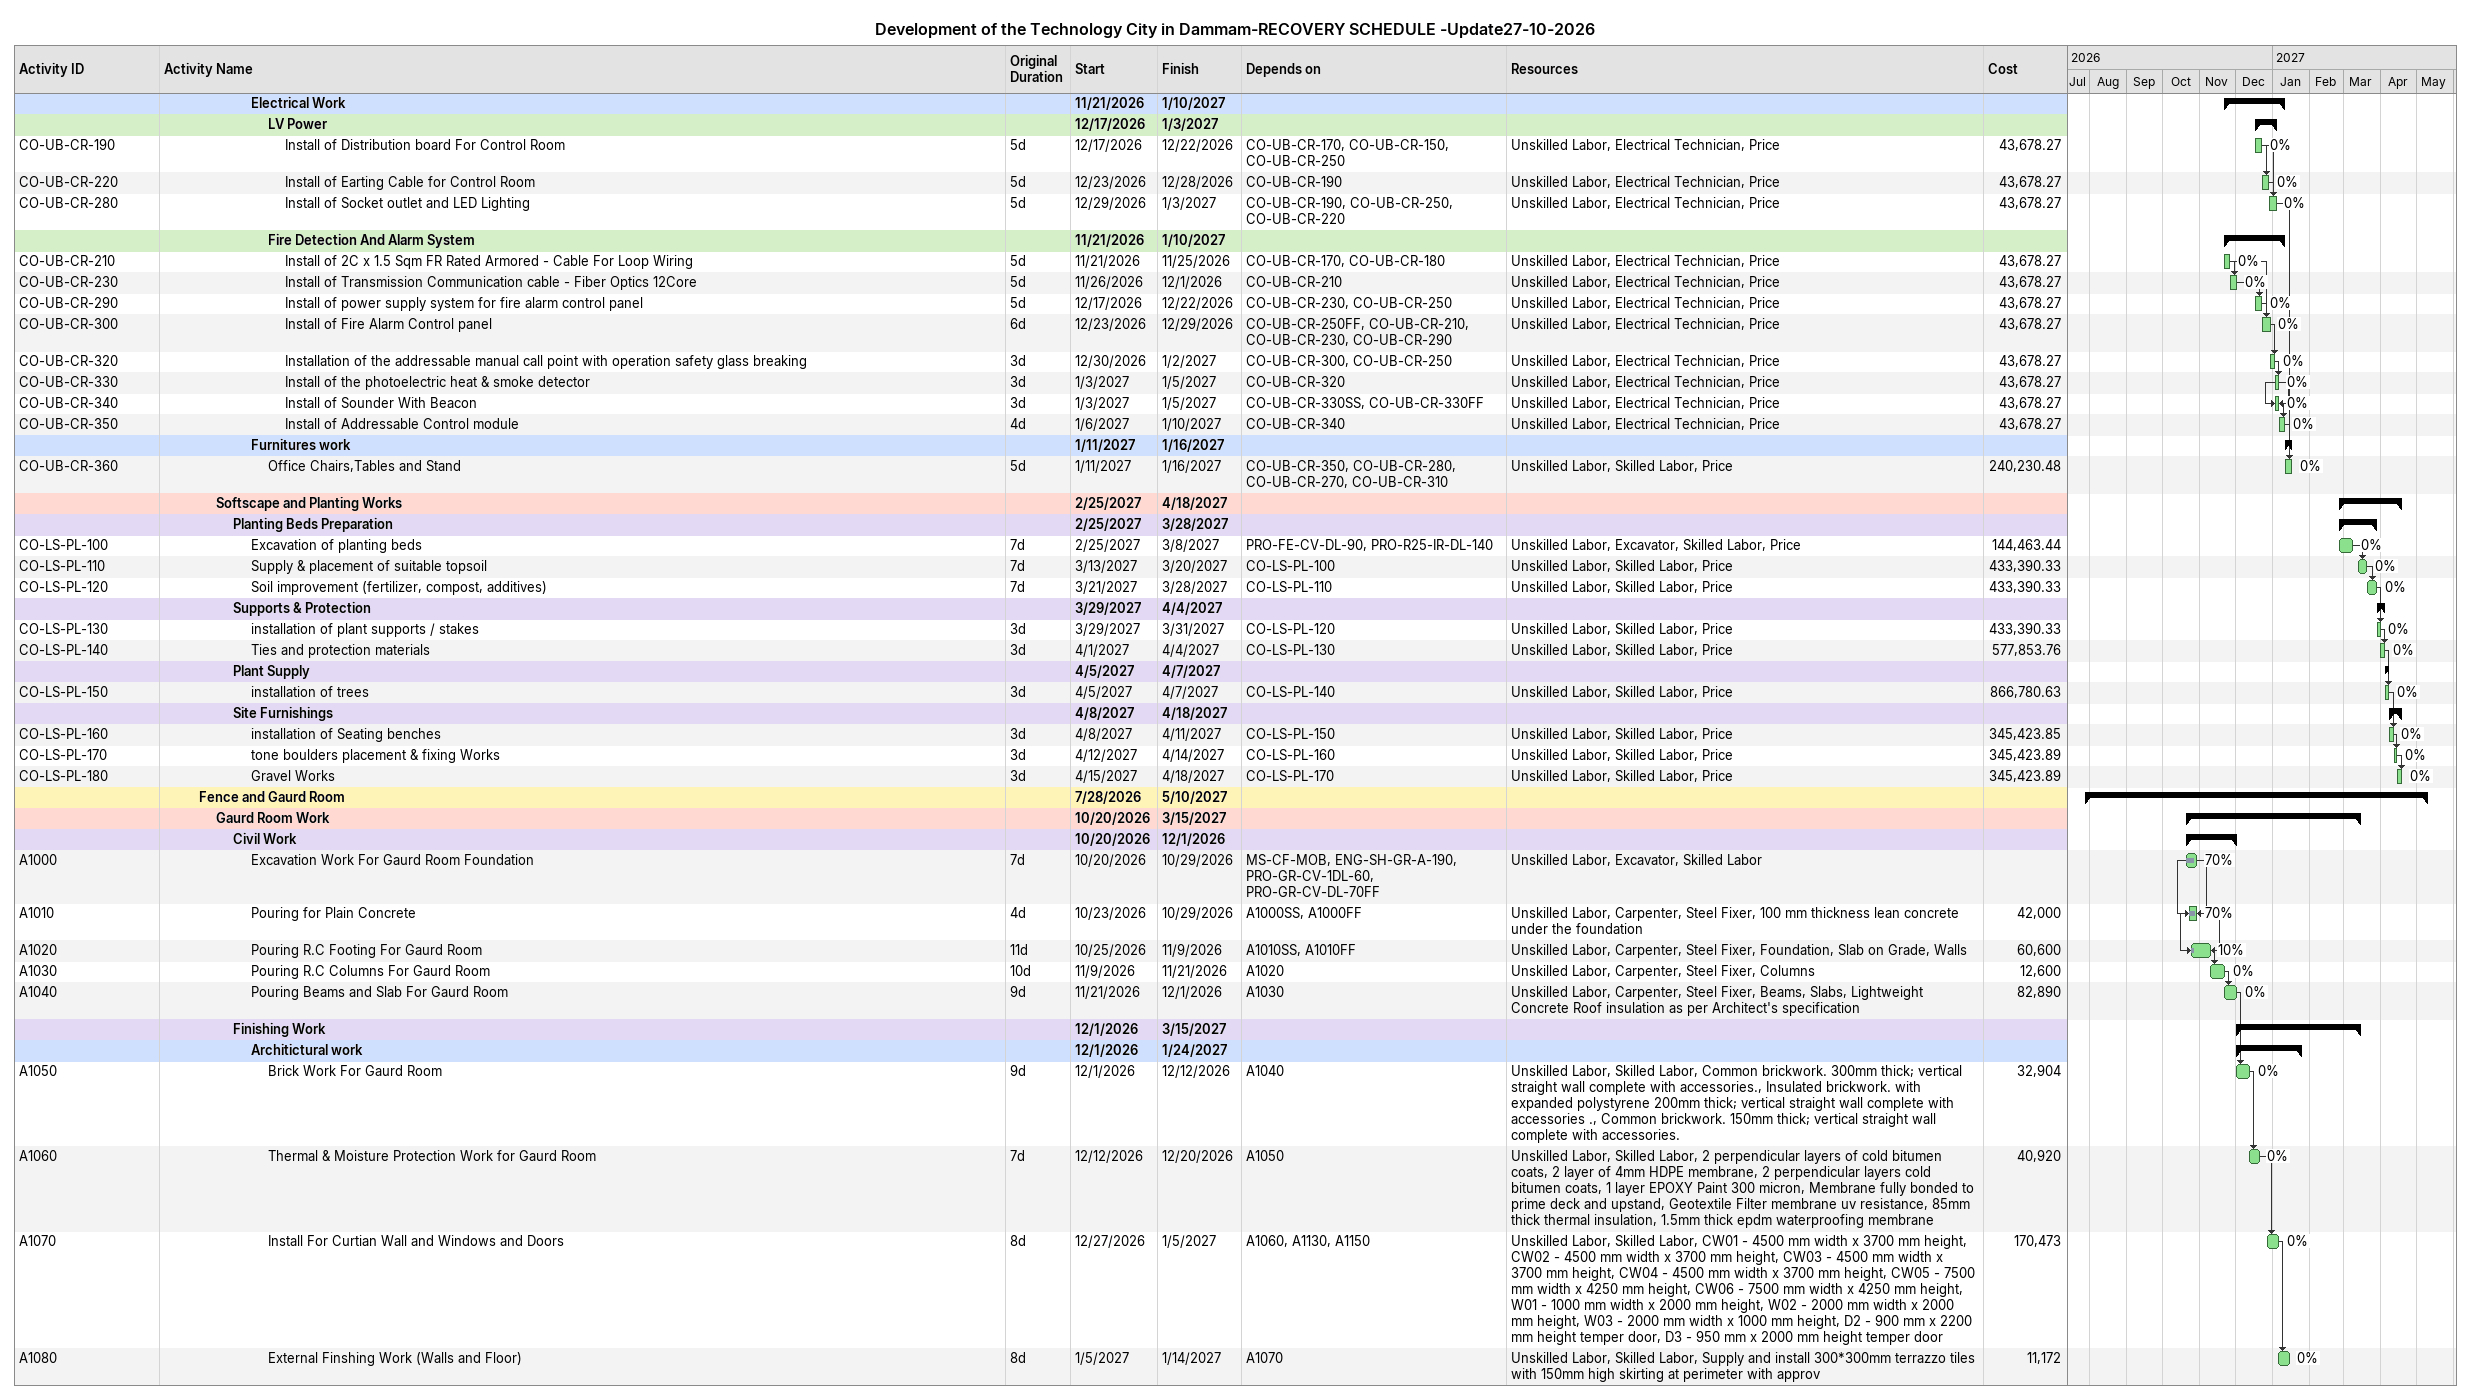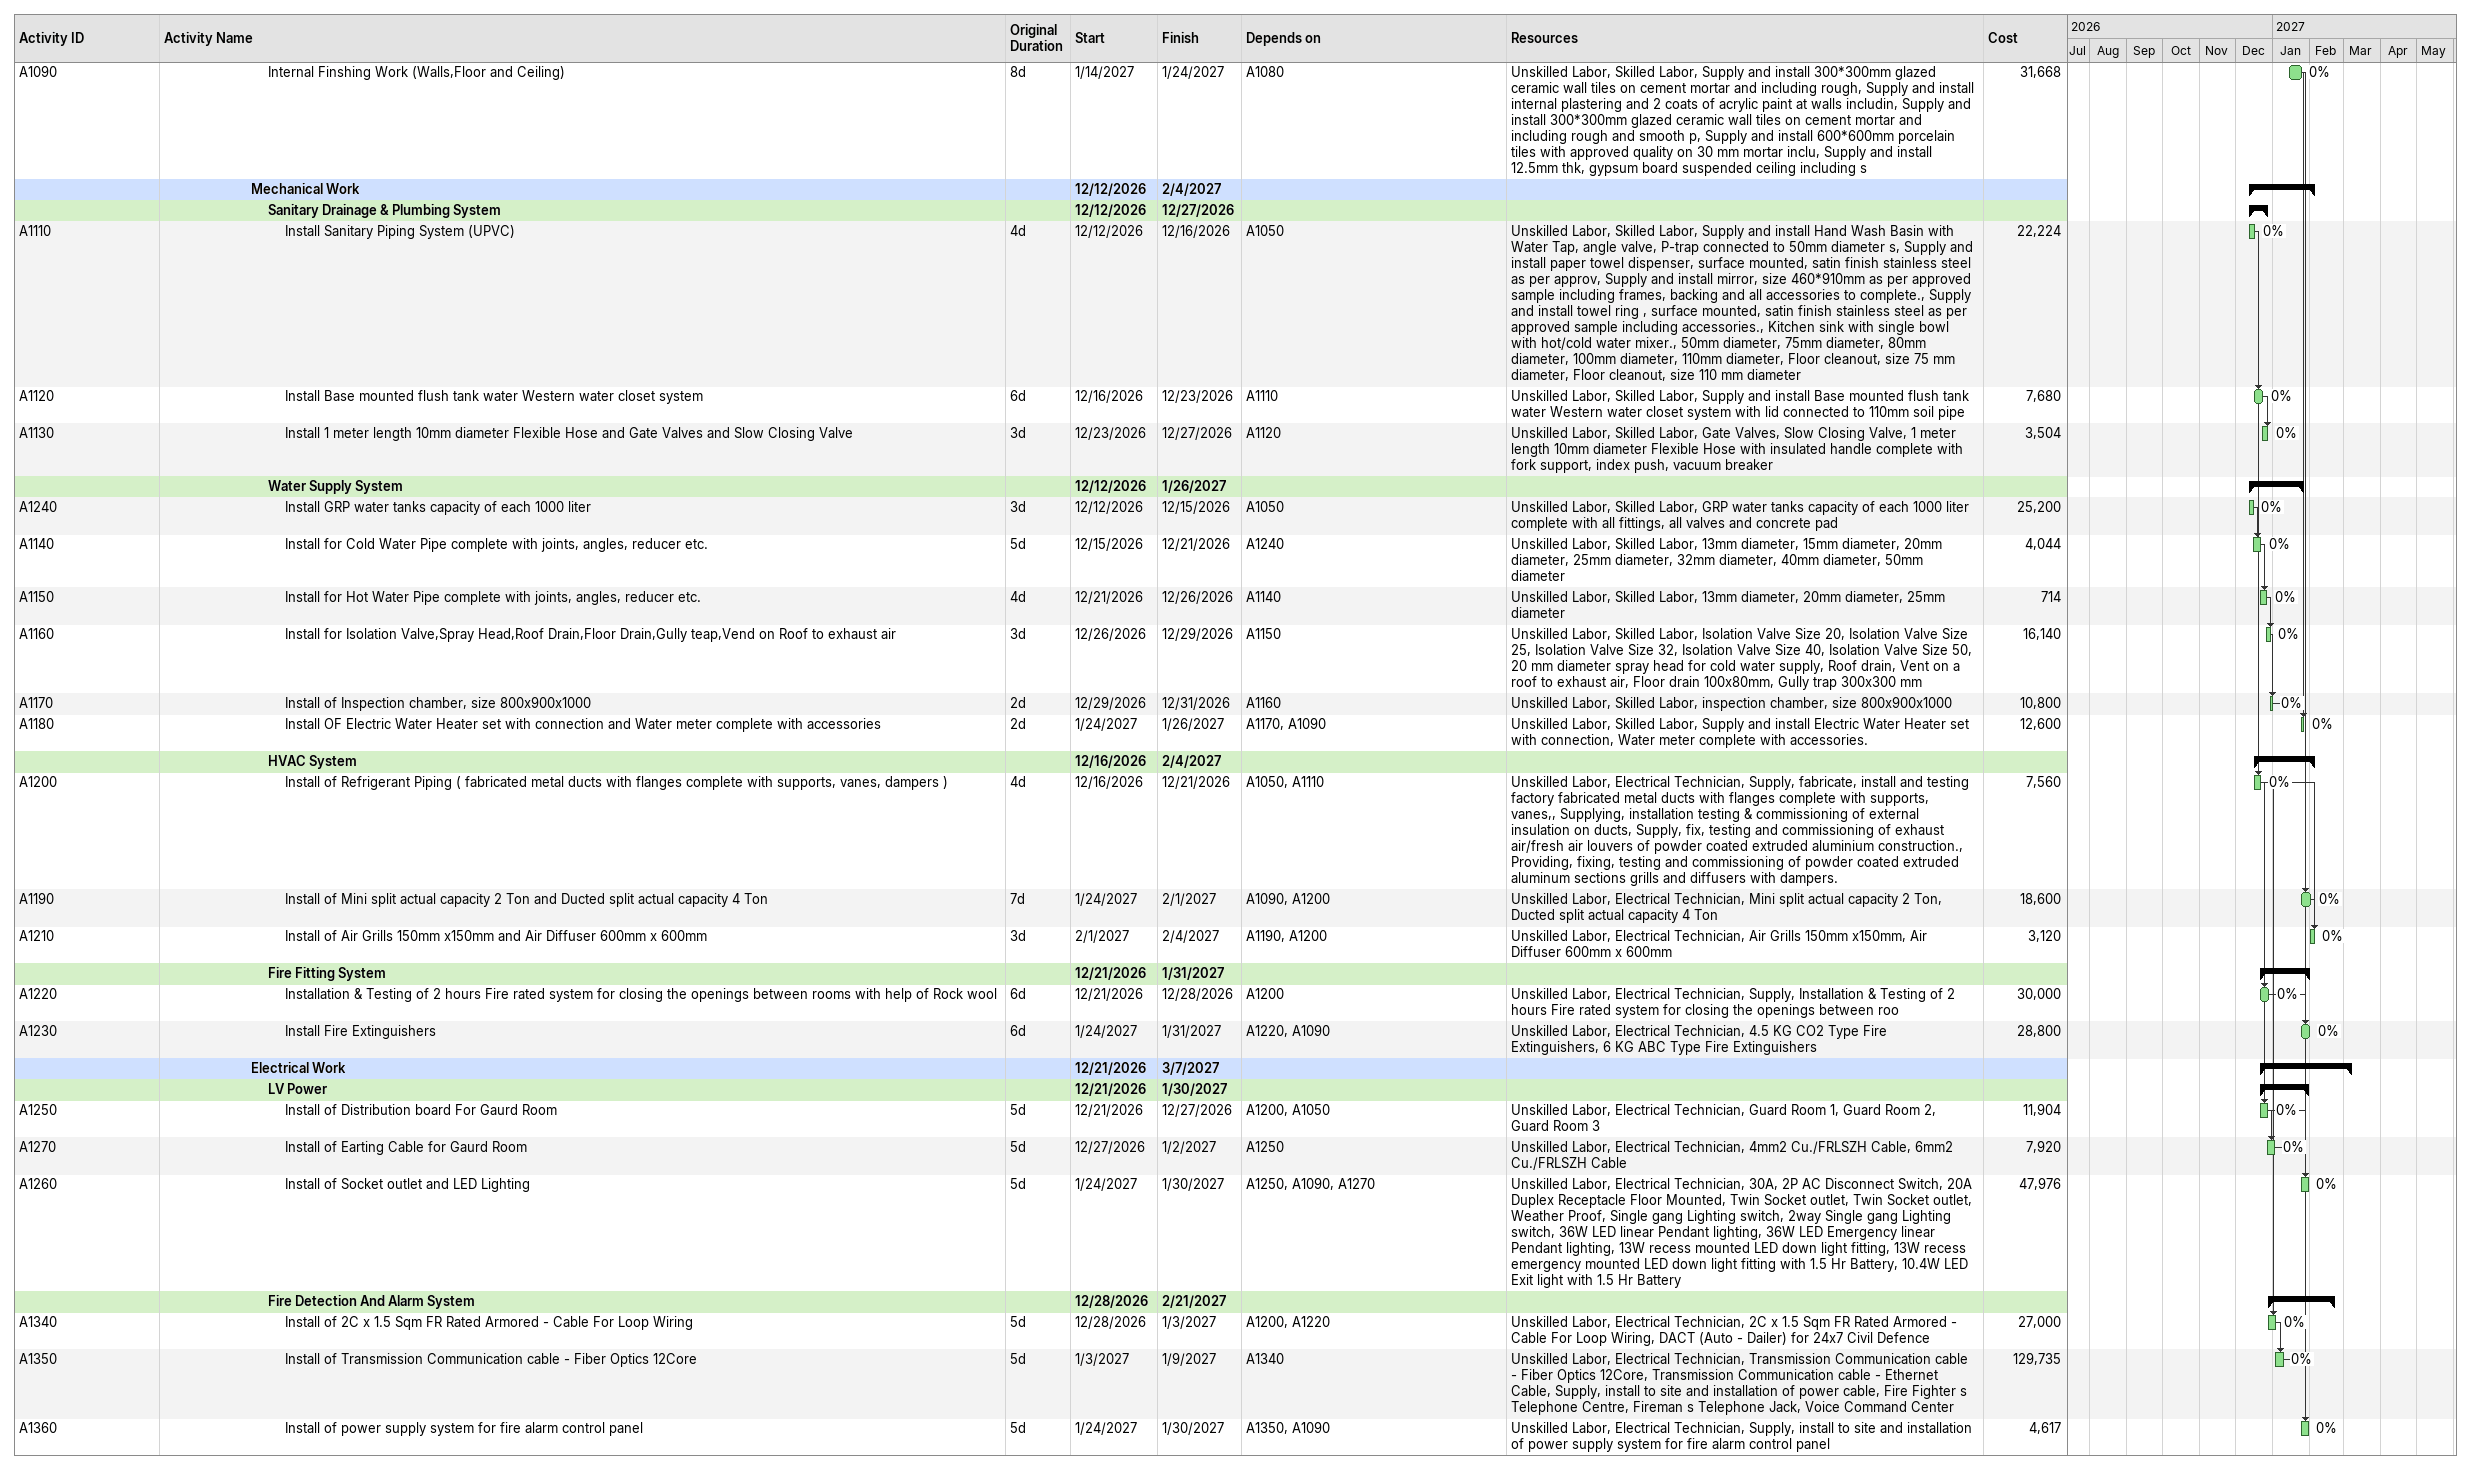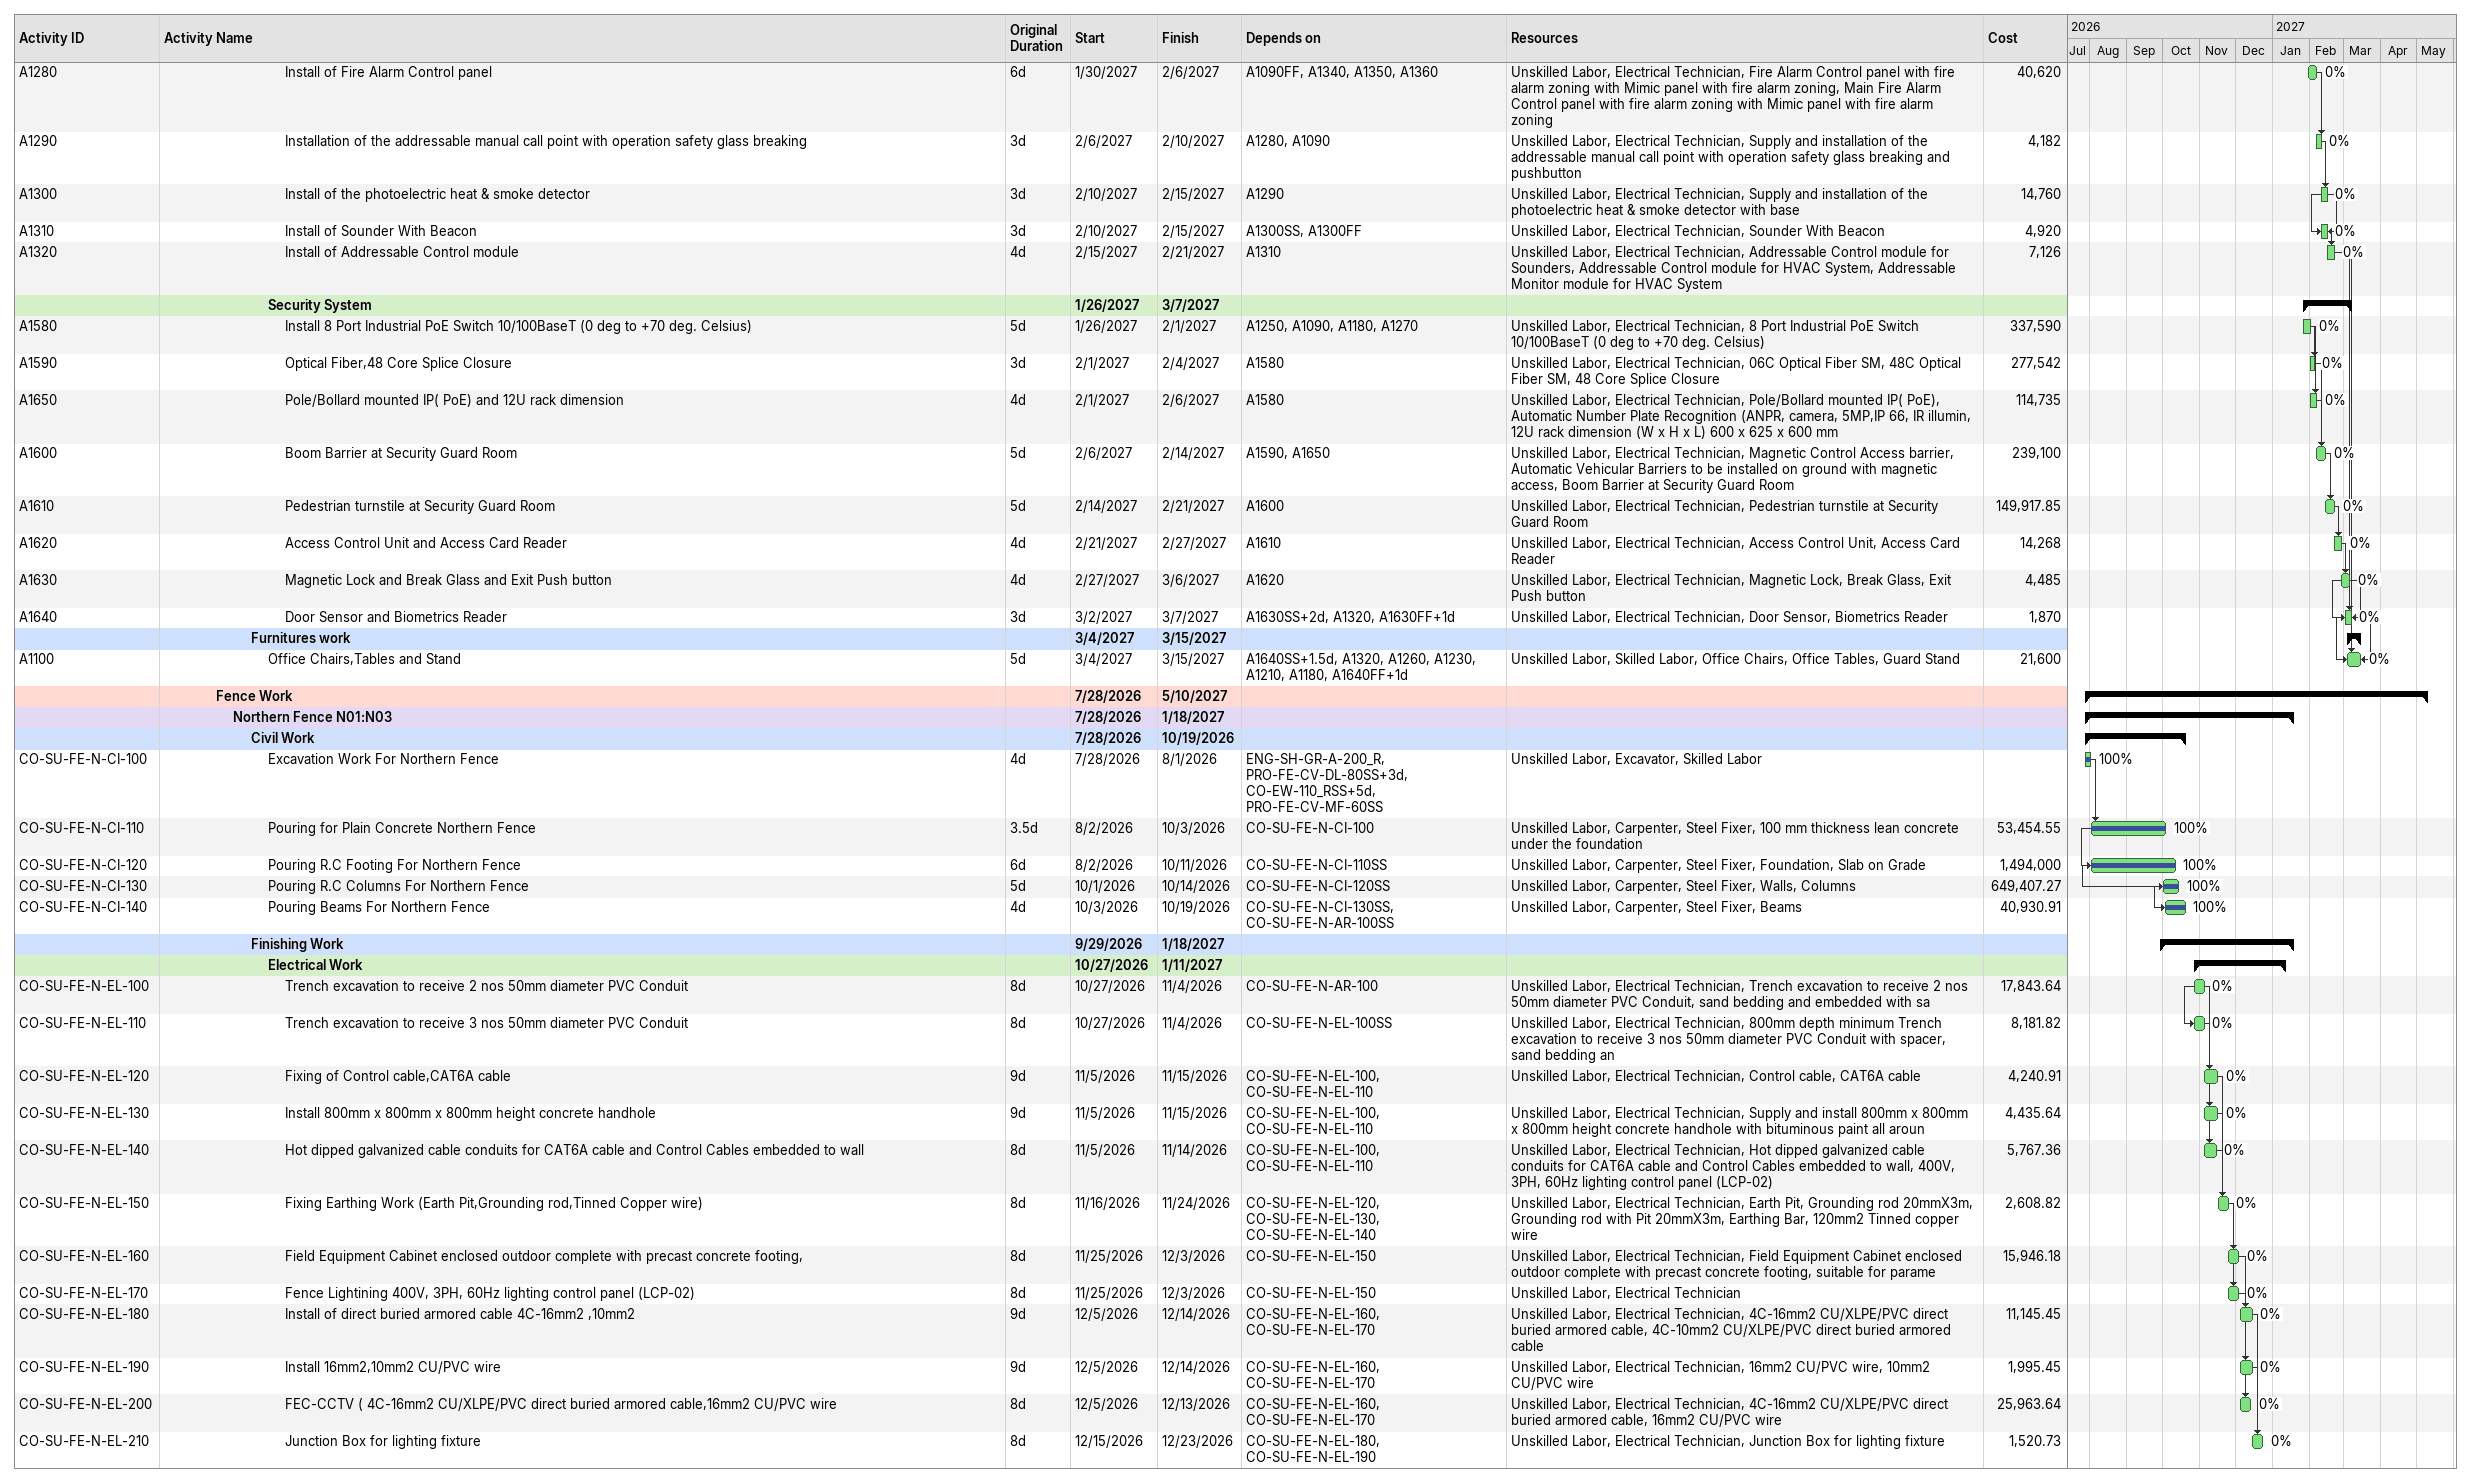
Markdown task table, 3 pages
Development of the Technology City in Dammam-RECOVERY SCHEDULE -Update27-10-2026

| ID | Level | Task | Original duration | Start | Finish | Predecessors | Resources | % complete | Cost |
|---|---|---|---|---|---|---|---|---|---|
|  | 6 | **Electrical Work** |  | 2026-11-21 | 2027-01-10 |  |  |  |  |
|  | 7 | **LV Power** |  | 2026-12-17 | 2027-01-03 |  |  |  |  |
| CO-UB-CR-190 | 8 | Install of Distribution board For Control Room | 5d | 2026-12-17 | 2026-12-22 | CO-UB-CR-170, CO-UB-CR-150, CO-UB-CR-250 | Unskilled Labor, Electrical Technician, Price | 0 | 43678.27 |
| CO-UB-CR-220 | 8 | Install of Earting Cable for Control Room | 5d | 2026-12-23 | 2026-12-28 | CO-UB-CR-190 | Unskilled Labor, Electrical Technician, Price | 0 | 43678.27 |
| CO-UB-CR-280 | 8 | Install of Socket outlet and LED Lighting | 5d | 2026-12-29 | 2027-01-03 | CO-UB-CR-190, CO-UB-CR-250, CO-UB-CR-220 | Unskilled Labor, Electrical Technician, Price | 0 | 43678.27 |
|  | 7 | **Fire Detection And Alarm System** |  | 2026-11-21 | 2027-01-10 |  |  |  |  |
| CO-UB-CR-210 | 8 | Install of 2C x 1.5 Sqm FR Rated Armored - Cable For Loop Wiring | 5d | 2026-11-21 | 2026-11-25 | CO-UB-CR-170, CO-UB-CR-180 | Unskilled Labor, Electrical Technician, Price | 0 | 43678.27 |
| CO-UB-CR-230 | 8 | Install of Transmission Communication cable - Fiber Optics 12Core | 5d | 2026-11-26 | 2026-12-01 | CO-UB-CR-210 | Unskilled Labor, Electrical Technician, Price | 0 | 43678.27 |
| CO-UB-CR-290 | 8 | Install of power supply system for fire alarm control panel | 5d | 2026-12-17 | 2026-12-22 | CO-UB-CR-230, CO-UB-CR-250 | Unskilled Labor, Electrical Technician, Price | 0 | 43678.27 |
| CO-UB-CR-300 | 8 | Install of Fire Alarm Control panel | 6d | 2026-12-23 | 2026-12-29 | CO-UB-CR-250FF, CO-UB-CR-210, CO-UB-CR-230, CO-UB-CR-290 | Unskilled Labor, Electrical Technician, Price | 0 | 43678.27 |
| CO-UB-CR-320 | 8 | Installation of the addressable manual call point with operation safety glass breaking | 3d | 2026-12-30 | 2027-01-02 | CO-UB-CR-300, CO-UB-CR-250 | Unskilled Labor, Electrical Technician, Price | 0 | 43678.27 |
| CO-UB-CR-330 | 8 | Install of the photoelectric heat & smoke detector | 3d | 2027-01-03 | 2027-01-05 | CO-UB-CR-320 | Unskilled Labor, Electrical Technician, Price | 0 | 43678.27 |
| CO-UB-CR-340 | 8 | Install of Sounder With Beacon | 3d | 2027-01-03 | 2027-01-05 | CO-UB-CR-330SS, CO-UB-CR-330FF | Unskilled Labor, Electrical Technician, Price | 0 | 43678.27 |
| CO-UB-CR-350 | 8 | Install of Addressable Control module | 4d | 2027-01-06 | 2027-01-10 | CO-UB-CR-340 | Unskilled Labor, Electrical Technician, Price | 0 | 43678.27 |
|  | 6 | **Furnitures work** |  | 2027-01-11 | 2027-01-16 |  |  |  |  |
| CO-UB-CR-360 | 7 | Office Chairs,Tables and Stand | 5d | 2027-01-11 | 2027-01-16 | CO-UB-CR-350, CO-UB-CR-280, CO-UB-CR-270, CO-UB-CR-310 | Unskilled Labor, Skilled Labor, Price | 0 | 240230.48 |
|  | 4 | **Softscape and Planting Works** |  | 2027-02-25 | 2027-04-18 |  |  |  |  |
|  | 5 | **Planting Beds Preparation** |  | 2027-02-25 | 2027-03-28 |  |  |  |  |
| CO-LS-PL-100 | 6 | Excavation of planting beds | 7d | 2027-02-25 | 2027-03-08 | PRO-FE-CV-DL-90, PRO-R25-IR-DL-140 | Unskilled Labor, Excavator, Skilled Labor, Price | 0 | 144463.44 |
| CO-LS-PL-110 | 6 | Supply & placement of suitable topsoil | 7d | 2027-03-13 | 2027-03-20 | CO-LS-PL-100 | Unskilled Labor, Skilled Labor, Price | 0 | 433390.33 |
| CO-LS-PL-120 | 6 | Soil improvement (fertilizer, compost, additives) | 7d | 2027-03-21 | 2027-03-28 | CO-LS-PL-110 | Unskilled Labor, Skilled Labor, Price | 0 | 433390.33 |
|  | 5 | **Supports & Protection** |  | 2027-03-29 | 2027-04-04 |  |  |  |  |
| CO-LS-PL-130 | 6 | installation of plant supports / stakes | 3d | 2027-03-29 | 2027-03-31 | CO-LS-PL-120 | Unskilled Labor, Skilled Labor, Price | 0 | 433390.33 |
| CO-LS-PL-140 | 6 | Ties and protection materials | 3d | 2027-04-01 | 2027-04-04 | CO-LS-PL-130 | Unskilled Labor, Skilled Labor, Price | 0 | 577853.76 |
|  | 5 | **Plant Supply** |  | 2027-04-05 | 2027-04-07 |  |  |  |  |
| CO-LS-PL-150 | 6 | installation of trees | 3d | 2027-04-05 | 2027-04-07 | CO-LS-PL-140 | Unskilled Labor, Skilled Labor, Price | 0 | 866780.63 |
|  | 5 | **Site Furnishings** |  | 2027-04-08 | 2027-04-18 |  |  |  |  |
| CO-LS-PL-160 | 6 | installation of Seating benches | 3d | 2027-04-08 | 2027-04-11 | CO-LS-PL-150 | Unskilled Labor, Skilled Labor, Price | 0 | 345423.85 |
| CO-LS-PL-170 | 6 | tone boulders placement & fixing Works | 3d | 2027-04-12 | 2027-04-14 | CO-LS-PL-160 | Unskilled Labor, Skilled Labor, Price | 0 | 345423.89 |
| CO-LS-PL-180 | 6 | Gravel Works | 3d | 2027-04-15 | 2027-04-18 | CO-LS-PL-170 | Unskilled Labor, Skilled Labor, Price | 0 | 345423.89 |
|  | 3 | **Fence and Gaurd Room** |  | 2026-07-28 | 2027-05-10 |  |  |  |  |
|  | 4 | **Gaurd Room Work** |  | 2026-10-20 | 2027-03-15 |  |  |  |  |
|  | 5 | **Civil Work** |  | 2026-10-20 | 2026-12-01 |  |  |  |  |
| A1000 | 6 | Excavation Work For Gaurd Room Foundation | 7d | 2026-10-20 | 2026-10-29 | MS-CF-MOB, ENG-SH-GR-A-190, PRO-GR-CV-1DL-60, PRO-GR-CV-DL-70FF | Unskilled Labor, Excavator, Skilled Labor | 70 |  |
| A1010 | 6 | Pouring for Plain Concrete | 4d | 2026-10-23 | 2026-10-29 | A1000SS, A1000FF | Unskilled Labor, Carpenter, Steel Fixer, 100 mm thickness lean concrete under the foundation | 70 | 42000 |
| A1020 | 6 | Pouring R.C Footing For Gaurd Room | 11d | 2026-10-25 | 2026-11-09 | A1010SS, A1010FF | Unskilled Labor, Carpenter, Steel Fixer, Foundation, Slab on Grade, Walls | 10 | 60600 |
| A1030 | 6 | Pouring R.C Columns For Gaurd Room | 10d | 2026-11-09 | 2026-11-21 | A1020 | Unskilled Labor, Carpenter, Steel Fixer, Columns | 0 | 12600 |
| A1040 | 6 | Pouring Beams and Slab For Gaurd Room | 9d | 2026-11-21 | 2026-12-01 | A1030 | Unskilled Labor, Carpenter, Steel Fixer, Beams, Slabs, Lightweight Concrete Roof insulation as per Architect's specification | 0 | 82890 |
|  | 5 | **Finishing Work** |  | 2026-12-01 | 2027-03-15 |  |  |  |  |
|  | 6 | **Architictural work** |  | 2026-12-01 | 2027-01-24 |  |  |  |  |
| A1050 | 7 | Brick Work For Gaurd Room | 9d | 2026-12-01 | 2026-12-12 | A1040 | Unskilled Labor, Skilled Labor, Common brickwork. 300mm thick; vertical straight wall complete with accessories., Insulated brickwork. with expanded polystyrene 200mm thick; vertical straight wall complete with accessories ., Common brickwork. 150mm thick; vertical straight wall complete with accessories. | 0 | 32904 |
| A1060 | 7 | Thermal & Moisture Protection Work for Gaurd Room | 7d | 2026-12-12 | 2026-12-20 | A1050 | Unskilled Labor, Skilled Labor, 2 perpendicular layers of cold bitumen coats, 2 layer of 4mm HDPE membrane, 2 perpendicular layers cold bitumen coats, 1 layer EPOXY Paint 300 micron, Membrane fully bonded to prime deck and upstand, Geotextile Filter membrane uv resistance, 85mm thick thermal insulation, 1.5mm thick epdm waterproofing membrane | 0 | 40920 |
| A1070 | 7 | Install For Curtian Wall and Windows and Doors | 8d | 2026-12-27 | 2027-01-05 | A1060, A1130, A1150 | Unskilled Labor, Skilled Labor, CW01 - 4500 mm width x 3700 mm height, CW02 - 4500 mm width x 3700 mm height, CW03 - 4500 mm width x 3700 mm height, CW04 - 4500 mm width x 3700 mm height, CW05 - 7500 mm width x 4250 mm height, CW06 - 7500 mm width x 4250 mm height, W01 - 1000 mm width x 2000 mm height, W02 - 2000 mm width x 2000 mm height, W03 - 2000 mm width x 1000 mm height, D2 - 900 mm x 2200 mm height temper door, D3 - 950 mm x 2000 mm height temper door | 0 | 170473 |
| A1080 | 7 | External Finshing Work (Walls and Floor) | 8d | 2027-01-05 | 2027-01-14 | A1070 | Unskilled Labor, Skilled Labor, Supply and install 300*300mm terrazzo tiles with 150mm high skirting at perimeter with approv | 0 | 11172 |
| A1090 | 7 | Internal Finshing Work (Walls,Floor and Ceiling) | 8d | 2027-01-14 | 2027-01-24 | A1080 | Unskilled Labor, Skilled Labor, Supply and install 300*300mm glazed ceramic wall tiles on cement mortar and including rough, Supply and install internal plastering and 2 coats of acrylic paint at walls includin, Supply and install 300*300mm glazed ceramic wall tiles on cement mortar and including rough and smooth p, Supply and install 600*600mm porcelain tiles with approved quality on 30 mm mortar inclu, Supply and install 12.5mm thk, gypsum board suspended ceiling including s | 0 | 31668 |
|  | 6 | **Mechanical Work** |  | 2026-12-12 | 2027-02-04 |  |  |  |  |
|  | 7 | **Sanitary Drainage & Plumbing System** |  | 2026-12-12 | 2026-12-27 |  |  |  |  |
| A1110 | 8 | Install Sanitary Piping System (UPVC) | 4d | 2026-12-12 | 2026-12-16 | A1050 | Unskilled Labor, Skilled Labor, Supply and install Hand Wash Basin with Water Tap, angle valve, P-trap connected to 50mm diameter s, Supply and install paper towel dispenser, surface mounted, satin finish stainless steel as per approv, Supply and install mirror, size 460*910mm as per approved sample including frames, backing and all accessories to complete., Supply and install towel ring , surface mounted, satin finish stainless steel as per approved sample including accessories., Kitchen sink with single bowl with hot/cold water mixer., 50mm diameter, 75mm diameter, 80mm diameter, 100mm diameter, 110mm diameter, Floor cleanout, size 75 mm diameter, Floor cleanout, size 110 mm diameter | 0 | 22224 |
| A1120 | 8 | Install Base mounted flush tank water Western water closet system | 6d | 2026-12-16 | 2026-12-23 | A1110 | Unskilled Labor, Skilled Labor, Supply and install Base mounted flush tank water Western water closet system with lid connected to 110mm soil pipe | 0 | 7680 |
| A1130 | 8 | Install 1 meter length 10mm diameter Flexible Hose and Gate Valves and Slow Closing Valve | 3d | 2026-12-23 | 2026-12-27 | A1120 | Unskilled Labor, Skilled Labor, Gate Valves, Slow Closing Valve, 1 meter length 10mm diameter Flexible Hose with insulated handle complete with fork support, index push, vacuum breaker | 0 | 3504 |
|  | 7 | **Water Supply System** |  | 2026-12-12 | 2027-01-26 |  |  |  |  |
| A1240 | 8 | Install GRP water tanks capacity of each 1000 liter | 3d | 2026-12-12 | 2026-12-15 | A1050 | Unskilled Labor, Skilled Labor, GRP water tanks capacity of each 1000 liter complete with all fittings, all valves and concrete pad | 0 | 25200 |
| A1140 | 8 | Install for Cold Water Pipe complete with joints, angles, reducer etc. | 5d | 2026-12-15 | 2026-12-21 | A1240 | Unskilled Labor, Skilled Labor, 13mm diameter, 15mm diameter, 20mm diameter, 25mm diameter, 32mm diameter, 40mm diameter, 50mm diameter | 0 | 4044 |
| A1150 | 8 | Install for Hot Water Pipe complete with joints, angles, reducer etc. | 4d | 2026-12-21 | 2026-12-26 | A1140 | Unskilled Labor, Skilled Labor, 13mm diameter, 20mm diameter, 25mm diameter | 0 | 714 |
| A1160 | 8 | Install for Isolation Valve,Spray Head,Roof Drain,Floor Drain,Gully teap,Vend on Roof to exhaust air | 3d | 2026-12-26 | 2026-12-29 | A1150 | Unskilled Labor, Skilled Labor, Isolation Valve Size 20, Isolation Valve Size 25, Isolation Valve Size 32, Isolation Valve Size 40, Isolation Valve Size 50, 20 mm diameter spray head for cold water supply, Roof drain, Vent on a roof to exhaust air, Floor drain 100x80mm, Gully trap 300x300 mm | 0 | 16140 |
| A1170 | 8 | Install of Inspection chamber, size 800x900x1000 | 2d | 2026-12-29 | 2026-12-31 | A1160 | Unskilled Labor, Skilled Labor, inspection chamber, size 800x900x1000 | 0 | 10800 |
| A1180 | 8 | Install OF Electric Water Heater set with connection and Water meter complete with accessories | 2d | 2027-01-24 | 2027-01-26 | A1170, A1090 | Unskilled Labor, Skilled Labor, Supply and install Electric Water Heater set with connection, Water meter complete with accessories. | 0 | 12600 |
|  | 7 | **HVAC System** |  | 2026-12-16 | 2027-02-04 |  |  |  |  |
| A1200 | 8 | Install of Refrigerant Piping ( fabricated metal ducts with flanges complete with supports, vanes, dampers ) | 4d | 2026-12-16 | 2026-12-21 | A1050, A1110 | Unskilled Labor, Electrical Technician, Supply, fabricate, install and testing factory fabricated metal ducts with flanges complete with supports, vanes,, Supplying, installation testing & commissioning of external insulation on ducts, Supply, fix, testing and commissioning of exhaust air/fresh air louvers of powder coated extruded aluminium construction., Providing, fixing, testing and commissioning of powder coated extruded aluminum sections grills and diffusers with dampers. | 0 | 7560 |
| A1190 | 8 | Install of Mini split actual capacity 2 Ton and Ducted split actual capacity 4 Ton | 7d | 2027-01-24 | 2027-02-01 | A1090, A1200 | Unskilled Labor, Electrical Technician, Mini split actual capacity 2 Ton, Ducted split actual capacity 4 Ton | 0 | 18600 |
| A1210 | 8 | Install of Air Grills 150mm x150mm and Air Diffuser 600mm x 600mm | 3d | 2027-02-01 | 2027-02-04 | A1190, A1200 | Unskilled Labor, Electrical Technician, Air Grills 150mm x150mm, Air Diffuser 600mm x 600mm | 0 | 3120 |
|  | 7 | **Fire Fitting System** |  | 2026-12-21 | 2027-01-31 |  |  |  |  |
| A1220 | 8 | Installation & Testing of 2 hours Fire rated system for closing the openings between rooms with help of Rock wool | 6d | 2026-12-21 | 2026-12-28 | A1200 | Unskilled Labor, Electrical Technician, Supply, Installation & Testing of 2 hours Fire rated system for closing the openings between roo | 0 | 30000 |
| A1230 | 8 | Install Fire Extinguishers | 6d | 2027-01-24 | 2027-01-31 | A1220, A1090 | Unskilled Labor, Electrical Technician, 4.5 KG CO2 Type Fire Extinguishers, 6 KG ABC Type Fire Extinguishers | 0 | 28800 |
|  | 6 | **Electrical Work** |  | 2026-12-21 | 2027-03-07 |  |  |  |  |
|  | 7 | **LV Power** |  | 2026-12-21 | 2027-01-30 |  |  |  |  |
| A1250 | 8 | Install of Distribution board For Gaurd Room | 5d | 2026-12-21 | 2026-12-27 | A1200, A1050 | Unskilled Labor, Electrical Technician, Guard Room 1, Guard Room 2, Guard Room 3 | 0 | 11904 |
| A1270 | 8 | Install of Earting Cable for Gaurd Room | 5d | 2026-12-27 | 2027-01-02 | A1250 | Unskilled Labor, Electrical Technician, 4mm2 Cu./FRLSZH Cable, 6mm2 Cu./FRLSZH Cable | 0 | 7920 |
| A1260 | 8 | Install of Socket outlet and LED Lighting | 5d | 2027-01-24 | 2027-01-30 | A1250, A1090, A1270 | Unskilled Labor, Electrical Technician, 30A, 2P AC Disconnect Switch, 20A Duplex Receptacle Floor Mounted, Twin Socket outlet, Twin Socket outlet, Weather Proof, Single gang Lighting switch, 2way Single gang Lighting switch, 36W LED linear Pendant lighting, 36W LED Emergency linear Pendant lighting, 13W recess mounted LED down light fitting, 13W recess emergency mounted LED down light fitting with 1.5 Hr Battery, 10.4W LED Exit light with 1.5 Hr Battery | 0 | 47976 |
|  | 7 | **Fire Detection And Alarm System** |  | 2026-12-28 | 2027-02-21 |  |  |  |  |
| A1340 | 8 | Install of 2C x 1.5 Sqm FR Rated Armored - Cable For Loop Wiring | 5d | 2026-12-28 | 2027-01-03 | A1200, A1220 | Unskilled Labor, Electrical Technician, 2C x 1.5 Sqm FR Rated Armored - Cable For Loop Wiring, DACT (Auto - Dailer) for 24x7 Civil Defence | 0 | 27000 |
| A1350 | 8 | Install of Transmission Communication cable - Fiber Optics 12Core | 5d | 2027-01-03 | 2027-01-09 | A1340 | Unskilled Labor, Electrical Technician, Transmission Communication cable - Fiber Optics 12Core, Transmission Communication cable - Ethernet Cable, Supply, install to site and installation of power cable, Fire Fighter s Telephone Centre, Fireman s Telephone Jack, Voice Command Center | 0 | 129735 |
| A1360 | 8 | Install of power supply system for fire alarm control panel | 5d | 2027-01-24 | 2027-01-30 | A1350, A1090 | Unskilled Labor, Electrical Technician, Supply, install to site and installation of power supply system for fire alarm control panel | 0 | 4617 |
| A1280 | 8 | Install of Fire Alarm Control panel | 6d | 2027-01-30 | 2027-02-06 | A1090FF, A1340, A1350, A1360 | Unskilled Labor, Electrical Technician, Fire Alarm Control panel with fire alarm zoning with Mimic panel with fire alarm zoning, Main Fire Alarm Control panel with fire alarm zoning with Mimic panel with fire alarm zoning | 0 | 40620 |
| A1290 | 8 | Installation of the addressable manual call point with operation safety glass breaking | 3d | 2027-02-06 | 2027-02-10 | A1280, A1090 | Unskilled Labor, Electrical Technician, Supply and installation of the addressable manual call point with operation safety glass breaking and pushbutton | 0 | 4182 |
| A1300 | 8 | Install of the photoelectric heat & smoke detector | 3d | 2027-02-10 | 2027-02-15 | A1290 | Unskilled Labor, Electrical Technician, Supply and installation of the photoelectric heat & smoke detector with base | 0 | 14760 |
| A1310 | 8 | Install of Sounder With Beacon | 3d | 2027-02-10 | 2027-02-15 | A1300SS, A1300FF | Unskilled Labor, Electrical Technician, Sounder With Beacon | 0 | 4920 |
| A1320 | 8 | Install of Addressable Control module | 4d | 2027-02-15 | 2027-02-21 | A1310 | Unskilled Labor, Electrical Technician, Addressable Control module for Sounders, Addressable Control module for HVAC System, Addressable Monitor module for HVAC System | 0 | 7126 |
|  | 7 | **Security System** |  | 2027-01-26 | 2027-03-07 |  |  |  |  |
| A1580 | 8 | Install 8 Port Industrial PoE Switch 10/100BaseT (0 deg to +70 deg. Celsius) | 5d | 2027-01-26 | 2027-02-01 | A1250, A1090, A1180, A1270 | Unskilled Labor, Electrical Technician, 8 Port Industrial PoE Switch 10/100BaseT (0 deg to +70 deg. Celsius) | 0 | 337590 |
| A1590 | 8 | Optical Fiber,48 Core Splice Closure | 3d | 2027-02-01 | 2027-02-04 | A1580 | Unskilled Labor, Electrical Technician, 06C Optical Fiber SM, 48C Optical Fiber SM, 48 Core Splice Closure | 0 | 277542 |
| A1650 | 8 | Pole/Bollard mounted IP( PoE) and 12U rack dimension | 4d | 2027-02-01 | 2027-02-06 | A1580 | Unskilled Labor, Electrical Technician, Pole/Bollard mounted IP( PoE), Automatic Number Plate Recognition (ANPR, camera, 5MP,IP 66, IR illumin, 12U rack dimension (W x H x L) 600 x 625 x 600 mm | 0 | 114735 |
| A1600 | 8 | Boom Barrier at Security Guard Room | 5d | 2027-02-06 | 2027-02-14 | A1590, A1650 | Unskilled Labor, Electrical Technician, Magnetic Control Access barrier, Automatic Vehicular Barriers to be installed on ground with magnetic access, Boom Barrier at Security Guard Room | 0 | 239100 |
| A1610 | 8 | Pedestrian turnstile at Security Guard Room | 5d | 2027-02-14 | 2027-02-21 | A1600 | Unskilled Labor, Electrical Technician, Pedestrian turnstile at Security Guard Room | 0 | 149917.85 |
| A1620 | 8 | Access Control Unit and Access Card Reader | 4d | 2027-02-21 | 2027-02-27 | A1610 | Unskilled Labor, Electrical Technician, Access Control Unit, Access Card Reader | 0 | 14268 |
| A1630 | 8 | Magnetic Lock and Break Glass and Exit Push button | 4d | 2027-02-27 | 2027-03-06 | A1620 | Unskilled Labor, Electrical Technician, Magnetic Lock, Break Glass, Exit Push button | 0 | 4485 |
| A1640 | 8 | Door Sensor and Biometrics Reader | 3d | 2027-03-02 | 2027-03-07 | A1630SS+2d, A1320, A1630FF+1d | Unskilled Labor, Electrical Technician, Door Sensor, Biometrics Reader | 0 | 1870 |
|  | 6 | **Furnitures work** |  | 2027-03-04 | 2027-03-15 |  |  |  |  |
| A1100 | 7 | Office Chairs,Tables and Stand | 5d | 2027-03-04 | 2027-03-15 | A1640SS+1.5d, A1320, A1260, A1230, A1210, A1180, A1640FF+1d | Unskilled Labor, Skilled Labor, Office Chairs, Office Tables, Guard Stand | 0 | 21600 |
|  | 4 | **Fence Work** |  | 2026-07-28 | 2027-05-10 |  |  |  |  |
|  | 5 | **Northern Fence N01:N03** |  | 2026-07-28 | 2027-01-18 |  |  |  |  |
|  | 6 | **Civil Work** |  | 2026-07-28 | 2026-10-19 |  |  |  |  |
| CO-SU-FE-N-CI-100 | 7 | Excavation Work For Northern Fence | 4d | 2026-07-28 | 2026-08-01 | ENG-SH-GR-A-200_R, PRO-FE-CV-DL-80SS+3d, CO-EW-110_RSS+5d, PRO-FE-CV-MF-60SS | Unskilled Labor, Excavator, Skilled Labor | 100 |  |
| CO-SU-FE-N-CI-110 | 7 | Pouring for Plain Concrete Northern Fence | 3.5d | 2026-08-02 | 2026-10-03 | CO-SU-FE-N-CI-100 | Unskilled Labor, Carpenter, Steel Fixer, 100 mm thickness lean concrete under the foundation | 100 | 53454.55 |
| CO-SU-FE-N-CI-120 | 7 | Pouring R.C Footing For Northern Fence | 6d | 2026-08-02 | 2026-10-11 | CO-SU-FE-N-CI-110SS | Unskilled Labor, Carpenter, Steel Fixer, Foundation, Slab on Grade | 100 | 1494000 |
| CO-SU-FE-N-CI-130 | 7 | Pouring R.C Columns For Northern Fence | 5d | 2026-10-01 | 2026-10-14 | CO-SU-FE-N-CI-120SS | Unskilled Labor, Carpenter, Steel Fixer, Walls, Columns | 100 | 649407.27 |
| CO-SU-FE-N-CI-140 | 7 | Pouring Beams For Northern Fence | 4d | 2026-10-03 | 2026-10-19 | CO-SU-FE-N-CI-130SS, CO-SU-FE-N-AR-100SS | Unskilled Labor, Carpenter, Steel Fixer, Beams | 100 | 40930.91 |
|  | 6 | **Finishing Work** |  | 2026-09-29 | 2027-01-18 |  |  |  |  |
|  | 7 | **Electrical Work** |  | 2026-10-27 | 2027-01-11 |  |  |  |  |
| CO-SU-FE-N-EL-100 | 8 | Trench excavation to receive 2 nos 50mm diameter PVC Conduit | 8d | 2026-10-27 | 2026-11-04 | CO-SU-FE-N-AR-100 | Unskilled Labor, Electrical Technician, Trench excavation to receive 2 nos 50mm diameter PVC Conduit, sand bedding and embedded with sa | 0 | 17843.64 |
| CO-SU-FE-N-EL-110 | 8 | Trench excavation to receive 3 nos 50mm diameter PVC Conduit | 8d | 2026-10-27 | 2026-11-04 | CO-SU-FE-N-EL-100SS | Unskilled Labor, Electrical Technician, 800mm depth minimum Trench excavation to receive 3 nos 50mm diameter PVC Conduit with spacer, sand bedding an | 0 | 8181.82 |
| CO-SU-FE-N-EL-120 | 8 | Fixing of Control cable,CAT6A cable | 9d | 2026-11-05 | 2026-11-15 | CO-SU-FE-N-EL-100, CO-SU-FE-N-EL-110 | Unskilled Labor, Electrical Technician, Control cable, CAT6A cable | 0 | 4240.91 |
| CO-SU-FE-N-EL-130 | 8 | Install 800mm x 800mm x 800mm height concrete handhole | 9d | 2026-11-05 | 2026-11-15 | CO-SU-FE-N-EL-100, CO-SU-FE-N-EL-110 | Unskilled Labor, Electrical Technician, Supply and install 800mm x 800mm x 800mm height concrete handhole with bituminous paint all aroun | 0 | 4435.64 |
| CO-SU-FE-N-EL-140 | 8 | Hot dipped galvanized cable conduits for CAT6A cable and Control Cables embedded to wall | 8d | 2026-11-05 | 2026-11-14 | CO-SU-FE-N-EL-100, CO-SU-FE-N-EL-110 | Unskilled Labor, Electrical Technician, Hot dipped galvanized cable conduits for CAT6A cable and Control Cables embedded to wall, 400V, 3PH, 60Hz lighting control panel (LCP-02) | 0 | 5767.36 |
| CO-SU-FE-N-EL-150 | 8 | Fixing Earthing Work (Earth Pit,Grounding rod,Tinned Copper wire) | 8d | 2026-11-16 | 2026-11-24 | CO-SU-FE-N-EL-120, CO-SU-FE-N-EL-130, CO-SU-FE-N-EL-140 | Unskilled Labor, Electrical Technician, Earth Pit, Grounding rod 20mmX3m, Grounding rod with Pit 20mmX3m, Earthing Bar, 120mm2 Tinned copper wire | 0 | 2608.82 |
| CO-SU-FE-N-EL-160 | 8 | Field Equipment Cabinet enclosed outdoor complete with precast concrete footing, | 8d | 2026-11-25 | 2026-12-03 | CO-SU-FE-N-EL-150 | Unskilled Labor, Electrical Technician, Field Equipment Cabinet enclosed outdoor complete with precast concrete footing, suitable for parame | 0 | 15946.18 |
| CO-SU-FE-N-EL-170 | 8 | Fence Lightining 400V, 3PH, 60Hz lighting control panel (LCP-02) | 8d | 2026-11-25 | 2026-12-03 | CO-SU-FE-N-EL-150 | Unskilled Labor, Electrical Technician | 0 |  |
| CO-SU-FE-N-EL-180 | 8 | Install of direct buried armored cable 4C-16mm2 ,10mm2 | 9d | 2026-12-05 | 2026-12-14 | CO-SU-FE-N-EL-160, CO-SU-FE-N-EL-170 | Unskilled Labor, Electrical Technician, 4C-16mm2 CU/XLPE/PVC direct buried armored cable, 4C-10mm2 CU/XLPE/PVC direct buried armored cable | 0 | 11145.45 |
| CO-SU-FE-N-EL-190 | 8 | Install 16mm2,10mm2 CU/PVC wire | 9d | 2026-12-05 | 2026-12-14 | CO-SU-FE-N-EL-160, CO-SU-FE-N-EL-170 | Unskilled Labor, Electrical Technician, 16mm2 CU/PVC wire, 10mm2 CU/PVC wire | 0 | 1995.45 |
| CO-SU-FE-N-EL-200 | 8 | FEC-CCTV ( 4C-16mm2 CU/XLPE/PVC direct buried armored cable,16mm2 CU/PVC wire | 8d | 2026-12-05 | 2026-12-13 | CO-SU-FE-N-EL-160, CO-SU-FE-N-EL-170 | Unskilled Labor, Electrical Technician, 4C-16mm2 CU/XLPE/PVC direct buried armored cable, 16mm2 CU/PVC wire | 0 | 25963.64 |
| CO-SU-FE-N-EL-210 | 8 | Junction Box for lighting fixture | 8d | 2026-12-15 | 2026-12-23 | CO-SU-FE-N-EL-180, CO-SU-FE-N-EL-190 | Unskilled Labor, Electrical Technician, Junction Box for lighting fixture | 0 | 1520.73 |
